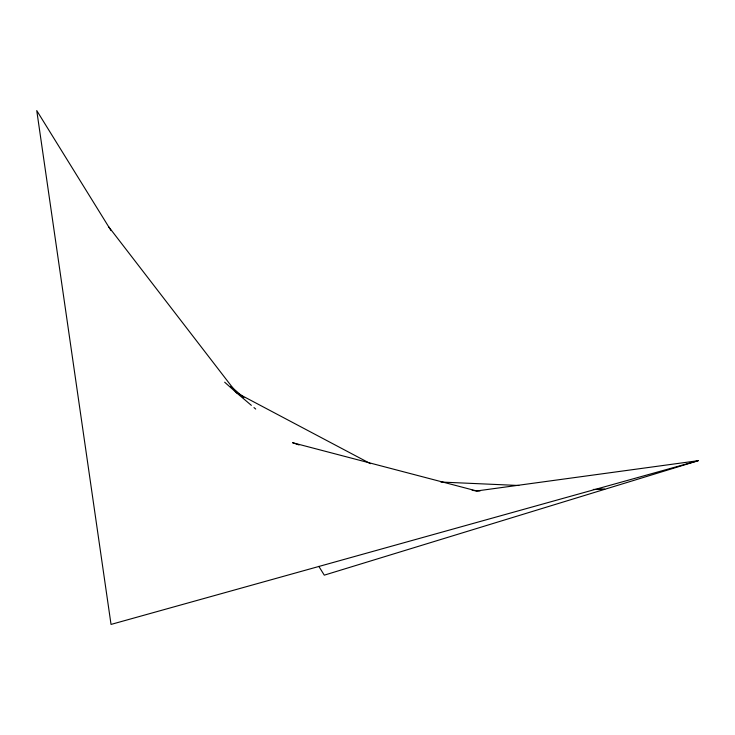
<?xml version="1.0" encoding="UTF-8"?>
<svg xmlns="http://www.w3.org/2000/svg" width="735" height="735" viewBox="0 0 735 735"><rect width="100%" height="100%" fill="white"/><g stroke="black" fill="none" stroke-linecap="round" stroke-linejoin="round"><path stroke-width="1.1" d="M472.155 490.318L476.684 490.962L698.25 460.68L324.282 575.156L318.843 566.373M698.25 460.68L111.031 624.419L36.75 110.581L111.049 230.625M480.111 490.916L476.684 490.962L292.576 442.709L299.071 444.941M593.32 489.446L604.758 489.299L599.025 489.041M440.881 482.041L518.809 485.495M370.468 463.666L236.551 392.784L224.662 382.2M251.361 405.352L236.551 392.784L108.633 226.72M253.97 407.567L255.716 409.046M230.845 386.38L243.855 397.635"/></g></svg>
